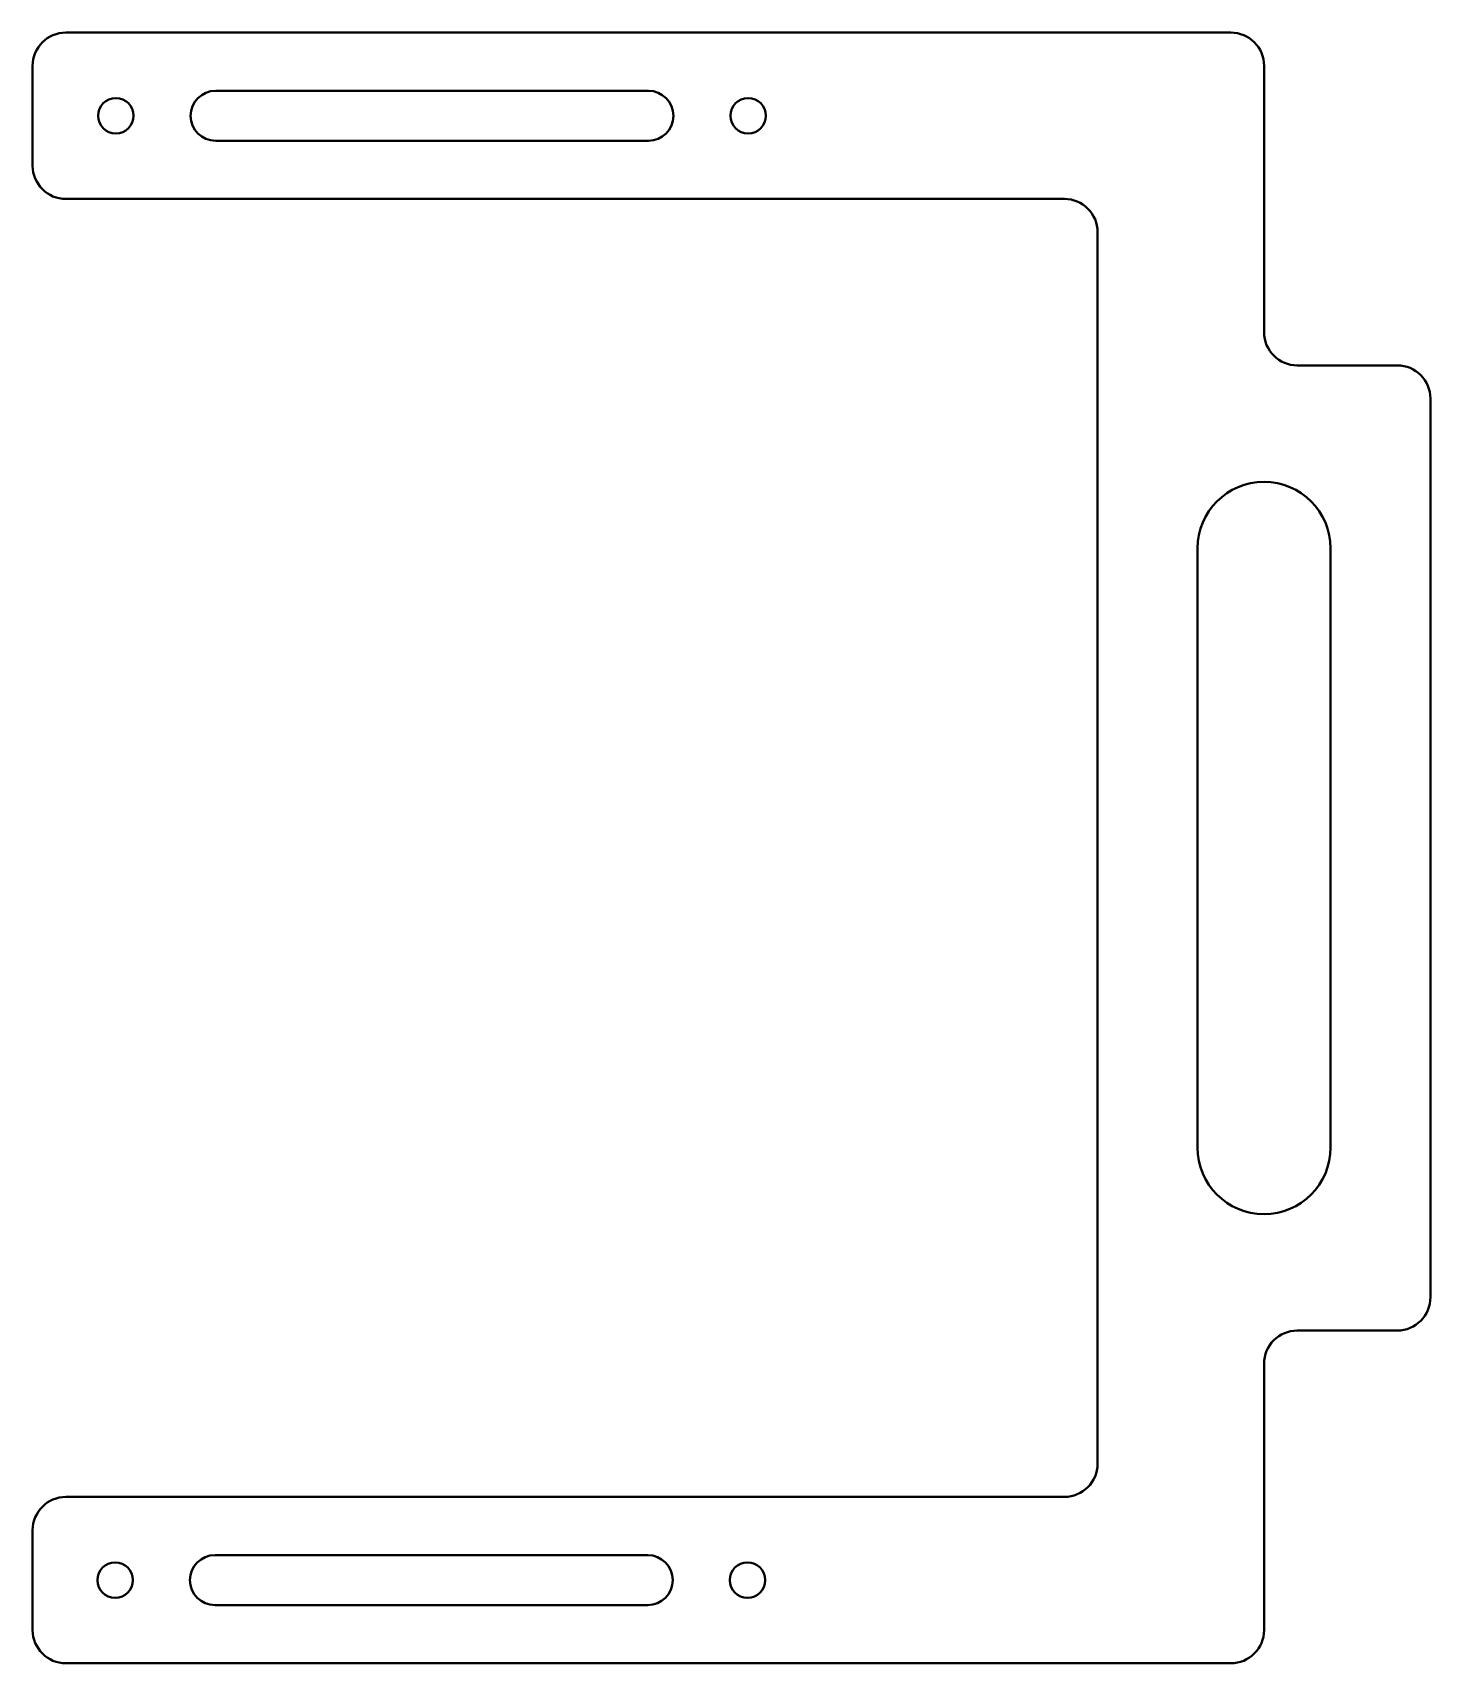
# Model space of a CAD drawing. Header units: inches. Extents: x 2 to 12.5, y 2.8 to 15.1.
import ezdxf

# ---------------------------------------------------------------- set-up
doc = ezdxf.new("R2010")
doc.units = ezdxf.units.IN
doc.header["$MEASUREMENT"] = 0
doc.layers.add('Visible', color=7, linetype='Continuous', lineweight=40)

msp = doc.modelspace()

# ---------------------------------------------------------------- linework, layer by layer
at = {"layer": 'Visible'}
for p, q in [((11.043, 15.08), (2.293, 15.08)), ((2.043, 14.83), (2.043, 14.08)), ((11.293, 12.83), (11.293, 14.83)), ((6.668, 14.642), (3.418, 14.642)), ((3.418, 14.267), (6.668, 14.267)), ((2.293, 13.83), (9.793, 13.83)), ((10.043, 13.58), (10.043, 4.33)), ((12.293, 12.58), (11.543, 12.58)), ((12.543, 5.58), (12.543, 12.33)), ((10.793, 11.205), (10.793, 6.705)), ((11.793, 6.705), (11.793, 11.205)), ((11.543, 5.33), (12.293, 5.33)), ((11.293, 3.08), (11.293, 5.08)), ((9.793, 4.08), (2.293, 4.08)), ((2.043, 3.83), (2.043, 3.08)), ((6.663, 3.642), (3.413, 3.642)), ((3.413, 3.267), (6.663, 3.267)), ((2.293, 2.83), (11.043, 2.83))]:
    msp.add_line(p, q, dxfattribs=at)
for centre in [(2.668, 14.455), (7.418, 14.455), (2.663, 3.455), (7.413, 3.455)]:
    msp.add_circle(centre, 0.133, dxfattribs=at)
for centre, radius, start, end in [((2.293, 14.83), 0.25, 90, 180), ((11.043, 14.83), 0.25, 0, 90), ((3.418, 14.455), 0.188, 90, 270), ((6.668, 14.455), 0.188, 270, 90), ((2.293, 14.08), 0.25, 180, 270), ((9.793, 13.58), 0.25, 0, 90), ((11.543, 12.83), 0.25, 180, 270), ((12.293, 12.33), 0.25, 0, 90), ((11.293, 11.205), 0.5, 0, 180), ((11.293, 6.705), 0.5, 180, 0), ((12.293, 5.58), 0.25, 270, 0), ((11.543, 5.08), 0.25, 90, 180), ((9.793, 4.33), 0.25, 270, 0), ((2.293, 3.83), 0.25, 90, 180), ((3.413, 3.455), 0.188, 90, 270), ((6.663, 3.455), 0.188, 270, 90), ((2.293, 3.08), 0.25, 180, 270), ((11.043, 3.08), 0.25, 270, 0)]:
    msp.add_arc(centre, radius, start, end, dxfattribs=at)

doc.saveas('drawing.dxf')
